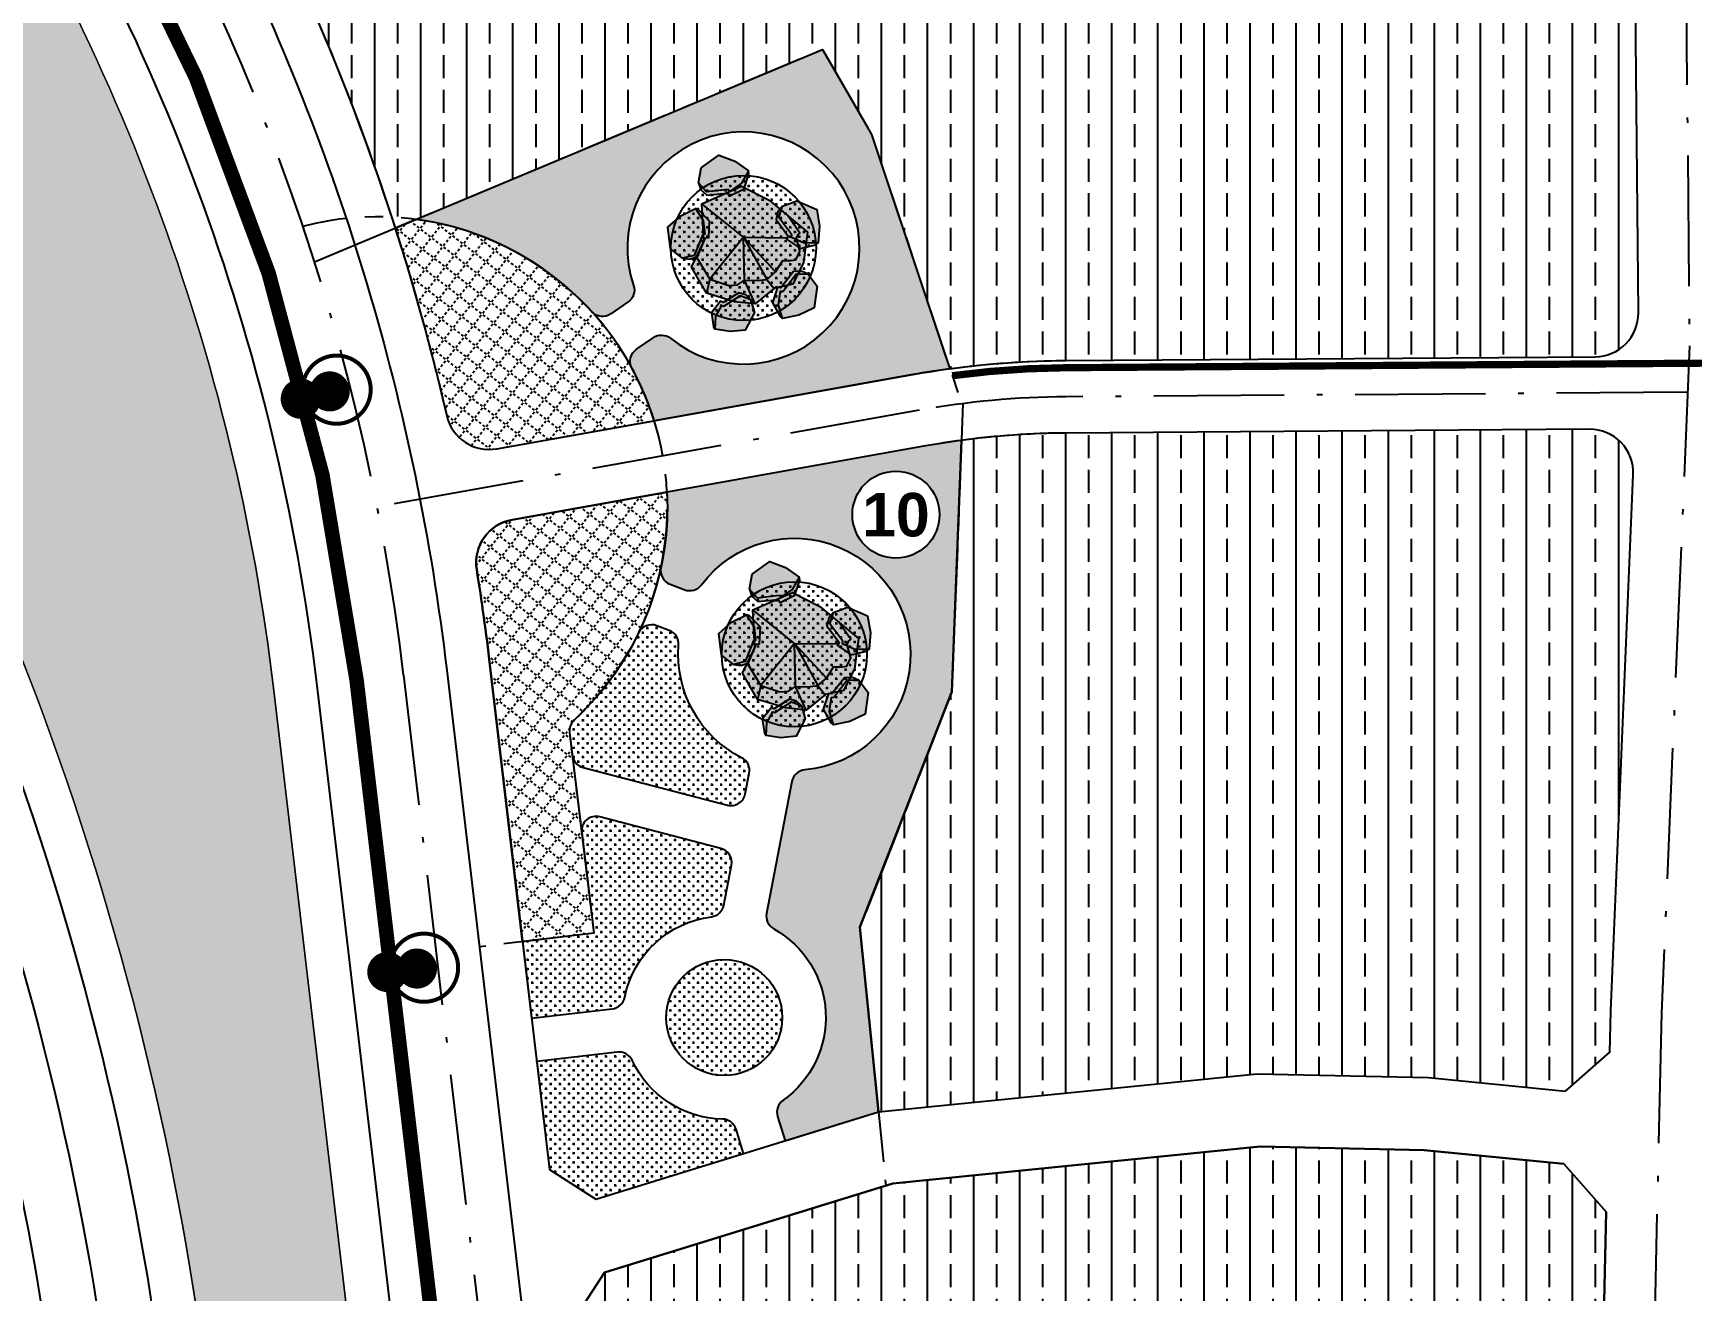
# Model space of a CAD drawing. Header units: metres. Extents: x 566107 to 571261, y 2062953 to 2068466.
# Drawn here: x 568152.2 to 568266.5, y 2066003.2 to 2066089.9 of the extents above; entities that cross this region are included whole.
import ezdxf
from ezdxf.enums import TextEntityAlignment as Align

# ---------------------------------------------------------------- set-up
doc = ezdxf.new("R2010")
doc.units = ezdxf.units.M
for name, pattern in [('ACAD_ISO10W100', [18.5, 12, -3, 0.5, -3]), ('CENTER', [2, 1.25, -0.25, 0.25, -0.25]), ('DOT', [0.25, 0, -0.25]), ('HIDDEN', [0.375, 0.25, -0.125])]:
    doc.linetypes.add(name, pattern=pattern)
for name, color, linetype in [('bonen', 34, 'CONTINUOUS'), ('BoThamCo', 94, 'CONTINUOUS'), ('ChiaLo', 128, 'CENTER'), ('ddc', 32, 'CONTINUOUS'), ('Dien CS', 2, 'CONTINUOUS'), ('Dien SH', 6, 'CONTINUOUS'), ('ghi_chu', 7, 'CONTINUOUS'), ('hacth sdd', 8, 'CONTINUOUS'), ('hatchViaHe+LogDg', 129, 'CONTINUOUS'), ('LogDg', 7, 'CONTINUOUS'), ('RANHGIOI', 2, 'HIDDEN'), ('TimDg', 222, 'CONTINUOUS'), ('ViaHeS', 32, 'CONTINUOUS')]:
    doc.layers.add(name, color=color, linetype=linetype)
doc.layers.add('datKeSog', color=251, linetype='CONTINUOUS', lineweight=13)
doc.layers.add('datMatNc', color=150, linetype='CONTINUOUS', lineweight=13)
doc.styles.add('ARIALB', font='VHARIALB.TTF', dxfattribs={"width": 0.75})
doc.styles.get("Standard").update_dxf_attribs({"font": 'VHARIALN.TTF'})
doc.linetypes.add('DD0', pattern='A,12.7,-5.08,["0,4kV",Standard,S=2.54,R=0,X=-2.54,Y=-1.27],-9.35', length=27.13)
doc.linetypes.add('DIENCS_LINE', pattern='A,12.7,-5.08,["CS",Standard,S=2.54,R=0,X=-2.54,Y=-1.27],-6.35', length=24.13)
pattern_1 = [(90, (0, 0), (-3.175, 1.944126793646423e-16), []), (90, (-1.5875, 9.720633968232115e-17), (-3.175, 1.944126793646423e-16), [1.5875, -0.79375])]
pattern_2 = [(0, (568178.6128785947, 2066009.527846203), (0.3175, 0.3175), [0.15875, -0.4762500000000001]), (90, (568178.6922535946, 2066009.448471203), (-0.3175, 0.3175), [0.15875, -0.4762500000000001])]

# ---------------------------------------------------------------- blocks, each defined once
blk = doc.blocks.new('da')
at = {"layer": 'bonen'}
for color, points in [(158, [(2.514406838869036, 2.355572578382123), (1.990497188358859, 2.916713162210215), (1.334049801291258, 3.342096243869889), (0.4152706791137462, 2.935692937929559), (0.1587668528736685, 2.288191167522598), (0.4318094397385721, 1.809429126676548), (1.429745654058934, 1.712827189710367), (1.496068580723659, 1.620938587818671), (2.079647962418676, 1.866695330363143)]), (129, [(2.508042084700719, 2.213539206307757), (2.521844246373803, 2.356121004443992), (2.087085368060798, 1.867243759218979), (1.50350598962541, 1.62148701388054), (1.43718306133087, 1.713375614840913), (0.4392468465448474, 1.809977553669739), (0.1662042594471131, 2.288739594515789), (0.2087316284378176, 1.951605652343858), (0.4226763848637347, 1.650366799790788), (1.359654271924228, 1.544515988674391), (1.413831328456581, 1.402843758348752), (2.151325641149015, 1.581500793692101)]), (158, [(-2.098217546757951, 2.225849497948218), (-2.84748681011115, 2.058650071617592), (-3.546908757933124, 1.70838891889565), (-3.662277749557688, 0.7103865545954591), (-3.234128659874841, 0.1610768846016413), (-2.683027881015732, 0.1537777147036081), (-2.093933986318007, 0.9650588034432417), (-1.981106881336018, 0.9756555127691513), (-1.897158225350722, 1.603281113203991)]), (129, [(-1.979007392008498, 2.148370932672549), (-2.094920529336378, 2.232538703713942), (-1.893861209791794, 1.609970318038393), (-1.977809863448783, 0.9823447185348755), (-2.090636968430772, 0.9717480092089659), (-2.67973086405982, 0.1604669204693323), (-3.230831642918929, 0.1677660903673655), (-2.91865824098204, 0.03354374307804164), (-2.550541511554911, 0.0652813984792715), (-1.984372608647391, 0.8193269724737888), (-1.834787136693194, 0.7942199780385977), (-1.614982536346361, 1.52051340032034)]), (158, [(-1.066693242457404, -1.188912768963348), (-1.159910495211079, -1.308565258163583), (-0.7657948367341306, -2.165189331512523), (-0.785895534264968, -2.211494245657897), (0.3795862243932783, -2.438292338627946), (1.18089752196829, -1.993500866110992), (1.433163719433651, -1.682148185673724), (1.492519499915943, -1.29666434239931), (1.893175148819863, -0.881528935510291), (2.160284421355755, -0.5108686248991602), (2.175119236526371, 0.008054010454940964), (2.011894969917193, 0.601107807714868), (2.264152907482639, 0.8828089236062054), (2.397707543750585, 1.075550844777751), (2.234475017241494, 1.461034688052165), (2.05808634968492, 1.560166973036702), (1.406393921184645, 1.40229533135556), (1.352216864885122, 1.543967562612522), (0.4152389775917983, 1.649818374660242), (0.2012942195360665, 1.951057228144634), (0.1817656472342148, 2.105869176949635), (-0.4654532000931772, 2.018154272694518), (-1.647353937290425, 1.563970689595756), (-1.618279553767934, 1.513824194554615), (-1.838084154580429, 0.7875307722728736), (-1.987669626068964, 0.8126377667080645), (-2.053308211307631, 0.7252177682100992), (-2.422647229446738, -0.3683299423415181), (-2.066193229019494, -0.6640826097653458), (-1.601097347731411, -0.6501842188868637)]), (129, [(3.828678881232918, -1.230527292120826), (3.969664830197871, -1.20516923174597), (3.381253781211853, -0.9191820278052205), (2.98652911507088, -0.4240520383451098), (3.057003110130609, -0.3353071130100602), (2.879520951253653, 0.65145968168639), (3.266361535010219, 1.044040513109792), (2.953372100782872, 0.9117322162505275), (2.721393130203069, 0.6241509885307437), (2.873451185827435, -0.3064457570422405), (2.751765017812431, -0.3969921582598204), (3.12361663714546, -1.058462166342508)]), (158, [(3.96712118708092, -1.19815883424468), (4.365265067150176, -0.5417736369404906), (4.596811234434426, 0.2053945575621015), (3.956604321901978, 0.9796385959502345), (3.263817891893268, 1.051050909679759), (2.876977308136702, 0.6584700791876799), (3.054459467013658, -0.3282967145774478), (2.983985471022606, -0.4170416389811749), (3.37871013716358, -0.9121716321665758)]), (158, [(-2.455689354152128, -0.7338084505159372), (-2.664893388333439, -1.472451631094884), (-2.689353591580584, -2.254292814176154), (-1.866264458098158, -2.830350971895825), (-1.17944095335406, -2.714911683577668), (-0.9109619132286753, -2.23357567668296), (-1.344526792461693, -1.329567868377637), (-1.300197552707687, -1.225274223949384), (-1.812404784890532, -0.852977268512916)]), (129, [(-2.330844481293752, -0.6657809057492727), (-2.460006102272018, -0.7277272102642769), (-1.816721533010423, -0.8468960301239008), (-1.304514301293239, -1.219192982766401), (-1.348843540581584, -1.323486628125977), (-0.9152786615813966, -2.227494437362623), (-1.183757701473951, -2.70883044425733), (-0.9172376122369315, -2.498034539747607), (-0.7701115848540212, -2.159108091260862), (-1.16422724333097, -1.302484017911922), (-1.071009990577295, -1.182831528711688), (-1.605414095851302, -0.6441029786352033)]), (129, [(2.117758736661926, -3.801745265837383), (2.244902092446864, -3.82309527427293), (1.833301795362786, -3.402050914357972), (1.649326457125426, -2.862670062224936), (1.735991480709345, -2.808898389454555), (1.885421123071865, -1.919016505706679), (2.332410886134312, -1.703958182710778), (2.027058627638326, -1.720957417156171), (1.743163031009317, -1.894111183587086), (1.589259702661366, -2.728683318126571), (1.458661847231269, -2.768422487306964), (1.572724357196421, -3.441772963966798)]), (158, [(2.244877003780857, -3.816383481140804), (2.781588467252732, -3.381271465796601), (3.204743576185137, -2.818636910173666), (2.897599570169405, -1.968218939493966), (2.332385796536983, -1.697246390509974), (1.885396033008874, -1.912304713505875), (1.735966391810507, -2.802186596322429), (1.649301368459419, -2.855958268161487), (1.833276705299795, -3.395339122157168)])]:
    blk.add_hatch(color=color, dxfattribs=at).paths.add_polyline_path(points)
h = blk.add_hatch(color=129, dxfattribs=at)
h.paths.add_polyline_path([(1.828896347848058, -2.35199186683036), (1.913077169978351, -1.850679088499021), (2.409732461623207, -1.611725397523116), (2.597115082848177, -1.701559631269049), (2.628630109778896, -1.673914889920127), (2.694478186960623, -0.5264394098181242), (3.017588877533854, 0.03575513127856311), (2.936245153141499, 0.1804537986185437), (3.057931322320655, 0.271000198904801), (3.027797197406471, 0.4554213330861216), (2.727769887955219, 1.251397333924103), (2.186356535130471, 1.888124687482048), (1.672701445822895, 1.763692410547662), (1.997051879945502, 1.594468977187205), (2.234475017474324, 1.461034688983489), (2.397707543284923, 1.075550844777752), (2.264152906551317, 0.8828089208122378), (2.011894969917194, 0.6011078077148682), (2.175119236526371, 0.008054010454941363), (2.160284421588585, -0.5108686230365151), (1.893175146957219, -0.8815289364416117), (1.492519500148774, -1.29666434239931), (1.43316371920082, -1.682148186605048), (1.180897522201121, -1.993500866110992), (0.379586225557432, -2.438292338627946), (-0.7858955343763228, -2.211494245681536), (-0.594799425038218, -2.685182062092792), (0.7531741174825584, -2.993879919055473)])
h.paths.add_polyline_path([(3.017588877533854, 0.03575513127856311), (3.119285548986227, 0.2127016548778897), (3.027797197173641, 0.4554213358800894), (3.057931322320655, 0.2710001998361236), (2.936245153141499, 0.1804537986185437)])
h.paths.add_polyline_path([(1.913077170211182, -1.850679087567698), (1.828896347382397, -2.351991868693005), (1.91247693211335, -2.302118975784254), (2.597115083779499, -1.701559631269049), (2.40973246278736, -1.611725396591794)], flags=17)
h.paths.add_polyline_path([(2.001443005814508, 2.105591622997451), (1.636138803274662, 1.951754844632376), (1.605510533969209, 1.994189474616576), (1.599926594826684, 1.936505174149204), (1.672701443727419, 1.76369240961634), (2.186356535828963, 1.888124687482048)])
h.paths.add_polyline_path([(1.492287087668956, 1.874783821288872), (1.546464143735648, 1.733111589100588), (1.672701444193081, 1.763692410547662), (1.599926594826684, 1.936505174149204), (1.60551053420204, 1.994189475547898), (1.569815876842767, 2.043643447455395), (0.5718796620567446, 2.140245385352898), (0.5620889081110363, 2.15741282131188), (0.4413772618354415, 2.141053268570829), (0.5553092001428013, 1.980634631473947)])
h.paths.add_polyline_path([(1.605510533969209, 1.994189475547898), (1.609921946372197, 2.039761111025143), (0.6738747041163151, 2.172562690336633), (0.5620889078782056, 2.15741282131188), (0.5718796629880671, 2.140245383490253), (1.569815877075598, 2.043643446524072)])
h.paths.add_polyline_path([(1.609921946605027, 2.039761111956466), (1.605510533969209, 1.994189474616576), (1.63613880257617, 1.951754844632376), (2.001443006280169, 2.105591621134806), (1.813202609722794, 2.32697110797875), (0.6738747043491458, 2.172562689405311)])
at = {"layer": 'bonen', "color": 32}
for points in [[(1.429745654058934, 1.712827189710367), (0.4318094397385721, 1.809429126676548), (0.1587668528736685, 2.288191167522598), (0.4152706791137462, 2.935692937929559), (1.334049801291258, 3.342096243869889), (1.990497188358859, 2.916713162210215), (2.514406838869036, 2.355572578382123), (2.079647962418676, 1.866695330363143), (1.496068580723659, 1.620938587818671), (1.429745654058934, 1.712827189710367)], [(0.1587668528736685, 2.288191167522598), (0.2012942195360665, 1.951057228144634), (0.4152389775917982, 1.649818374660242), (1.352216864885122, 1.543967562612522), (1.406393921184645, 1.40229533135556), (2.143888233644248, 1.580952367630232), (2.50060467649746, 2.212990780245889), (2.514406838869036, 2.355572578382123)], [(-2.093933986318007, 0.9650588034432417), (-2.683027881015732, 0.1537777147036081), (-3.234128659874841, 0.1610768846016413), (-3.662277749557688, 0.7103865545954591), (-3.546908757933124, 1.70838891889565), (-2.84748681011115, 2.058650071617592), (-2.098217546757951, 2.225849497948218), (-1.897158225350722, 1.603281113203991), (-1.981106881336018, 0.9756555127691513), (-2.093933986318007, 0.9650588034432417)], [(-3.234128659874841, 0.1610768846016413), (-2.921955260266259, 0.02685453638099489), (-2.553838529442146, 0.05859219271354732), (-1.987669626068964, 0.8126377667080646), (-1.838084154580429, 0.7875307722728735), (-1.618279553767934, 1.513824194554616), (-1.982304410361394, 2.141681725975502), (-2.098217546757951, 2.225849497948218)], [(-0.7858955341434921, -2.211494245681536), (0.3795862243932788, -2.438292338627946), (1.180897521968291, -1.993500866110992), (1.433163719433651, -1.682148185673725), (1.492519499915943, -1.29666434239931), (1.893175148819864, -0.8815289355102891), (2.160284421355755, -0.5108686248991603), (2.175119236526371, 0.008054010454941363), (2.011894969917194, 0.6011078077148682), (2.264152907482639, 0.8828089236062056), (2.397707543750585, 1.075550844777752), (2.234475017241493, 1.461034688052166), (1.997051894846663, 1.594468978118528), (1.67270144396025, 1.763692410547662), (1.599926594593853, 1.936505173217881), (1.609921946372197, 2.039761111025143), (0.673874704814807, 2.172562690336633)], [(2.175119236526371, 0.008054010454941363), (0, 0), (1.379305393034883, 1.473131446984041)], [(3.263817891893268, 1.051050909679759), (2.950828458597243, 0.9187426156144625), (2.718849487086118, 0.6311613869633561), (2.870907542710484, -0.2994353595409507), (2.749221373764158, -0.3899817607585305), (3.121072993097187, -1.051451767909896), (3.826135239047289, -1.223516893688213), (3.96712118708092, -1.19815883424468)], [(3.054459467013658, -0.3282967145774478), (2.876977308136702, 0.6584700791876799), (3.263817891893268, 1.051050909679759), (3.956604321901978, 0.9796385959502345), (4.596811234434426, 0.2053945575621015), (4.365265067150176, -0.5417736369404906), (3.96712118708092, -1.19815883424468), (3.37871013716358, -0.9121716321665758), (2.983985471022606, -0.4170416389811749), (3.054459467013658, -0.3282967145774478)], [(0, 0), (-2.422647229446738, -0.3683299423415178)], [(2.628630109546066, -1.673914890851449), (1.492519499915943, -1.29666434239931), (0, 0), (2.160284421355755, -0.5108686248991603), (2.693615429001966, -0.541473916197674)], [(0, 0), (0.3795862243932788, -2.438292338627946)], [(-1.344526792461693, -1.329567868377637), (-0.9109619132286753, -2.23357567668296), (-1.17944095335406, -2.714911683577668), (-1.866264458098158, -2.830350971895825), (-2.689353591580584, -2.254292814176154), (-2.664893388333439, -1.472451631094884), (-2.455689354152128, -0.7338084505159372), (-1.812404784890532, -0.852977268512916), (-1.300197552707687, -1.225274223949384), (-1.344526792461693, -1.329567868377637)], [(-1.17944095335406, -2.714911683577668), (-0.9129208636513795, -2.50411578093059), (-0.7657948367341305, -2.165189331512522), (-1.159910495211079, -1.308565258163583), (-1.066693242457404, -1.188912768963348), (-1.601097347731411, -0.6501842188868636), (-2.326527732941031, -0.6718621469322557), (-2.455689354152128, -0.7338084505159372)], [(2.332385796536983, -1.697246390509974), (2.027033538506657, -1.7142456221614), (1.743137941877649, -1.887399390454959), (1.589234613529698, -2.721971525925767), (1.458636758565262, -2.761710693243515), (1.572699268530414, -3.435061170834672), (2.117733647763089, -3.795033472705256), (2.244877003780857, -3.816383481140804)], [(1.735966391810507, -2.802186596322429), (1.885396033008874, -1.912304713505875), (2.332385796536983, -1.697246390509974), (2.897599570169405, -1.968218939493966), (3.204743576185137, -2.818636910173666), (2.781588467252732, -3.381271465796601), (2.244877003780857, -3.816383481140804), (1.833276705299795, -3.395339122157168), (1.649301368459419, -2.855958268161487), (1.735966391810507, -2.802186596322429)], [(0.3795862243932788, -2.438292338627946), (0.7531741174825584, -2.993879919055473)]]:
    blk.add_lwpolyline(points, dxfattribs=at)
blk.add_lwpolyline([(0.7531741174825584, -2.993879919055473), (-0.59479942573671, -2.68518206116147), (-1.080081946500286, -1.482266840640079), (-2.422647229446738, -0.3683299423415178), (-1.788320472747728, 1.5097997392308), (-0.4654532000931795, 2.018154272694517), (1.813202609489963, 2.32697110797875), (2.727769887955219, 1.251397334855426), (3.119285548287735, 0.2127016539465671), (2.694478186727792, -0.5264394098181242), (2.628630109546066, -1.673914890851449), (1.912476933277503, -2.302118975784254)], close=True, dxfattribs=at)
blk = doc.blocks.new('dsl')
at = {"color": 158, "linetype": 'DOT'}
blk.add_wipeout([(0, 1.5), (0.33644860936327353, 1.4617805352900177), (0.7271365341730276, 1.3119727361482205), (1.0179708990035576, 1.1016965319868746), (1.2342348857782783, 0.8524460373446345), (1.3543988210148825, 0.6446734317579512), (1.4417184349149323, 0.4140627419110956), (1.5, 0), (1.4408082852605588, -0.41721874987695173), (1.3263853264506624, -0.7005012247245759), (1.1508682344574481, -0.9620303045958281), (0.9135099182603594, -1.1897477167658508), (0.6119164755800454, -1.3695102143101394), (0.38024214177858096, -1.4510051391553134), (0, -1.5), (-0.4646015835460416, -1.4262346820905236), (-0.7918897030176879, -1.2739351231138016), (-1.1446356684900818, -0.9694375619291122), (-1.3156433532713265, -0.7204738487488953), (-1.4267119241412873, -0.46313398238271475), (-1.493310356047019, -0.14150682114990332), (-1.5, 0), (-1.4614062352338948, 0.3380707260221243), (-1.3372086829040484, 0.6796123441309305), (-1.1726255954709188, 0.9353871992789777), (-0.9171726725762708, 1.1869264040143435), (-0.6270318645983934, 1.362655877601469), (-0.2542087298352414, 1.478302378207502)], dxfattribs=at).dxf.layer = 'ghi_chu'
at = {"layer": 'ghi_chu', "color": 32}
blk.add_circle((0, 0), 1.5, dxfattribs=at)
at = {"layer": 'ghi_chu', "style": 'ARIALB'}
blk.add_attdef('01', text='', height=1.5, dxfattribs=at).set_placement((0, -0.75), align=Align.CENTER)
blk = doc.blocks.new('cs12')
at = {"layer": 'Dien CS', "color": 7, "linetype": 'Continuous', "ltscale": 20}
for points, const_width in [([(1.738124508876354, 0.9654597032349557, 1), (-1.738124508876354, 4.129747934639454, 1)], 0.2765145599999999), ([(0.5112130908528343, 1.592490859562531, 1), (-0.5112130909692496, 2.523163869744167, 1)], 1.3825728), ([(0.5112130906200036, 0.4653365048579872, -1), (-0.5112130905035883, -0.4653365048579872, -1)], 1.3825728)]:
    blk.add_lwpolyline(points, format="xyb", close=True, dxfattribs=dict(at, const_width=const_width))

msp = doc.modelspace()

# ---------------------------------------------------------------- hatches: boundary and pattern name
at = {"layer": 'hacth sdd'}
h = msp.add_hatch(dxfattribs=at)
h.set_pattern_fill('DASH', color=152, scale=0.5, style=0)
h.set_pattern_definition([(0, (0, 0), (1.5875, 1.5875), [1.5875, -1.5875])])
edge = h.paths.add_edge_path()
edge.add_line((568183.6201683327, 2065918.921055044), (568168.8181398355, 2066044.597950605))
edge.add_arc((568024.8134988274, 2066027.63730887), 144.9999999997729, 6.717261423255472, 34.05897894871769)
edge.add_line((568144.9404182411, 2066108.843978744), (568098.1901080231, 2066178.000499469))
edge.add_line((568098.1901080231, 2066178.000499469), (568085.0913842997, 2066201.596774492))
edge.add_arc((568202.2502013814, 2066266.633776105), 133.9999999954225, 200.0084056628792, 209.035455693567, ccw=False)
edge.add_line((568076.3381152166, 2066220.784604287), (568071.4225555877, 2066234.283831054))
edge.add_arc((568197.3346417545, 2066280.133002879), 133.9999999997454, 170.7022042001583, 200.0084056654896, ccw=False)
edge.add_line((568065.0951427778, 2066301.782827597), (568070.2285092395, 2066333.137991798))
edge.add_line((568070.2285092395, 2066333.137991798), (568075.3908017699, 2066383.853710804))
edge.add_arc((567886.8530623493, 2066414.423643979), 191.0000000004416, 350.7900851439517, 357.9800821339687)
edge.add_line((568077.7343815274, 2066407.691483183), (568080.4256581354, 2066483.99899346))
edge.add_line((568080.4256581354, 2066483.99899346), (568080.6457711871, 2066490.814411395))
edge.add_line((568080.6457711871, 2066490.814411395), (568076.7772794547, 2066494.780576226))
edge.add_line((568076.7772794547, 2066494.780576226), (568057.0791909866, 2066494.635737341))
edge.add_line((568057.0791909866, 2066494.635737341), (568051.8839304355, 2066489.606287584))
edge.add_line((568051.8839304355, 2066489.606287584), (568042.8667809778, 2066263.069308326))
edge.add_arc((568132.2959639548, 2066259.509640887), 89.50000000112202, 177.7205840143957, 210.7173070783)
edge.add_line((568055.352991614, 2066213.79280583), (568139.856352352, 2066071.57080512))
edge.add_arc((567955.4122950307, 2065970.128014746), 210.4999999999731, 1.2450517960169236, 28.810450033350207, ccw=False)
edge.add_line((568165.8625975254, 2065974.701873059), (568167.5880580689, 2065895.310761973))
edge.add_line((568167.5880580689, 2065895.310761973), (568172.3432413975, 2065891.903232982))
edge.add_line((568172.3432413975, 2065891.903232982), (568183.4382738377, 2065895.402493342))
edge.add_line((568183.4382738377, 2065895.402493342), (568186.5903919834, 2065900.513268813))
edge.add_line((568186.5903919834, 2065900.513268813), (568183.6201683327, 2065918.921055044))
h = msp.add_hatch(dxfattribs=at)
h.set_pattern_fill('BRASS', color=57, scale=0.5, angle=90, style=0)
h.set_pattern_definition(pattern_1)
edge = h.paths.add_edge_path()
edge.add_line((568262.030086508, 2066155.445825955), (568259.3534965551, 2066157.034154285))
edge.add_line((568259.3534965551, 2066157.034154285), (568218.7928941756, 2066135.406500024))
edge.add_arc((568289.3692722264, 2066003.047235667), 149.9999999998364, 118.0673540407016, 119.7134399399122)
edge.add_line((568215.0199106156, 2066133.324526198), (568169.3345421439, 2066107.251847167))
edge.add_line((568169.3345421439, 2066107.251847167), (568167.3337320767, 2066100.355828619))
edge.add_arc((568024.813498824, 2066027.63730887), 160.000000002912, 17.76956014684498, 27.032172874128094, ccw=False)
edge.add_line((568177.180165521, 2066076.467615858), (568206.6272504803, 2066088.784890027))
edge.add_line((568206.6272504803, 2066088.784890027), (568210.014785401, 2066082.924790706))
edge.add_line((568210.014785401, 2066082.924790706), (568215.4095281927, 2066066.774895955))
edge.add_arc((568223.8352489785, 2066004.845442306), 62.50000000027535, 90.40789401688181, 97.74772187541271, ccw=False)
edge.add_line((568223.3903093872, 2066067.343858516), (568259.8829253936, 2066067.603657254))
edge.add_arc((568259.8615682933, 2066070.603581232), 2.999999999919929, 270.4078940161652, 360.5615967420192)
edge.add_line((568262.861424184, 2066070.632985898), (568262.030086508, 2066155.445825955))
h = msp.add_hatch(dxfattribs=at)
h.set_pattern_fill('CROSS', color=64, scale=0.05, style=0)
h.set_pattern_definition(pattern_2)
edge = h.paths.add_edge_path()
edge.add_line((568193.807646551, 2066068.115286323), (568194.9537485286, 2066068.915037135))
edge.add_arc((568195.5259998024, 2066068.094958797), 1.000000000045895, 51.034983814155, 124.907363592058, ccw=False)
edge.add_arc((568201.1856116597, 2066075.092729416), 7.999999999942473, 231.0349838090643, 558.7797433847063)
edge.add_arc((568192.6647434335, 2066072.195350484), 0.9999999999646962, -55.09263641888202, 18.779743390516217, ccw=False)
edge.add_line((568193.236994707, 2066071.375272147), (568192.0537563697, 2066070.549607555))
edge.add_arc((568191.481505096, 2066071.369685893), 1.000000000045895, 222.2636877923204, 304.90736359205795, ccw=False)
edge.add_arc((568175.9402980176, 2066057.246269785), 20.00000000002209, 42.26368779249964, 82.32064925584125)
edge.add_line((568178.6128785947, 2066077.066898258), (568206.6272504805, 2066088.784890027))
edge.add_line((568206.6272504805, 2066088.784890027), (568210.0147854013, 2066082.924790704))
edge.add_line((568210.0147854013, 2066082.924790704), (568215.4095281928, 2066066.774895955))
edge.add_arc((568223.8352489765, 2066004.845442305), 62.50000000022356, 97.74772187348049, 100.1181727182072)
edge.add_line((568212.855312986, 2066066.373411601), (568195.0356252297, 2066063.193410162))
edge.add_arc((568175.9402980175, 2066057.246269785), 20.00000000009392, 17.29892849924303, 28.58884197236327)
edge.add_arc((568194.3798978248, 2066067.295207985), 1.000000000119691, 124.90736360516189, 208.5888419870581, ccw=False)
h = msp.add_hatch(dxfattribs=at)
h.set_pattern_fill('CROSS', color=64, scale=0.05, style=0)
h.set_pattern_definition(pattern_2)
edge = h.paths.add_edge_path()
edge.add_arc((568201.1856116599, 2066075.092729415), 5, 0, 360)
h = msp.add_hatch(dxfattribs=at)
h.set_pattern_fill('CROSS', color=64, scale=0.05, style=0)
h.set_pattern_definition(pattern_2)
edge = h.paths.add_edge_path()
edge.add_arc((568175.9402980176, 2066057.246269785), 20.00000000004586, -12.060650996491518, 2.937416935833312, ccw=False)
edge.add_arc((568196.4767643003, 2066052.85838275), 1.000000000263217, 167.9393489889881, 249.3357584458669)
edge.add_line((568196.1238733382, 2066051.922718297), (568197.1339774112, 2066051.541752025))
edge.add_arc((568197.4868683729, 2066052.477416479), 1.000000000015001, 249.3357584598822, 323.2081382473772)
edge.add_arc((568204.694216402, 2066047.087227763), 8.000000000051797, -84.80399337140727, 143.2081382437077, ccw=False)
edge.add_arc((568205.5092849261, 2066038.124211346), 1.000000000003225, 95.19600662776229, 169.0683864246032)
edge.add_line((568204.5274306983, 2066038.313848566), (568202.7728679437, 2066029.229530356))
edge.add_arc((568203.7547221716, 2066029.039893135), 1.000000000053646, 169.0683864377014, 240.8584295525804)
edge.add_arc((568199.858968491, 2066022.052540042), 6.999999999946151, -54.60842072977448, 60.85842955341269, ccw=False)
edge.add_arc((568204.4922594284, 2066015.530836653), 0.999999999905894, 125.3915792624575, 197.1816224053291)
edge.add_line((568203.5368862671, 2066015.235435023), (568204.0550353852, 2066013.559663087))
edge.add_line((568204.0550353852, 2066013.559663087), (568210.4856803452, 2066015.54802018))
edge.add_line((568210.4856803452, 2066015.54802018), (568209.2107621394, 2066028.283121813))
edge.add_line((568209.2107621394, 2066028.283121813), (568215.5547655254, 2066044.49478784))
edge.add_line((568215.5547655254, 2066044.49478784), (568216.2085459816, 2066061.8374014))
edge.add_arc((568223.8352490215, 2066004.845442022), 57.50000028710983, 97.62207706379643, 100.1181727127498)
edge.add_line((568213.7337078652, 2066061.451174058), (568195.9140201091, 2066058.271172618))
h = msp.add_hatch(dxfattribs=at)
h.set_pattern_fill('BRASS', color=57, scale=0.5, angle=90, style=0)
h.set_pattern_definition(pattern_1)
edge = h.paths.add_edge_path()
edge.add_arc((568259.511110709, 2066059.600807495), 3.000000000048419, 357.594205340349, 450.4078940161335)
edge.add_line((568259.4897536087, 2066062.600731473), (568223.4259045526, 2066062.343985219))
edge.add_arc((568223.8352489781, 2066004.845442305), 57.50000000049984, 90.40789401849023, 97.62207705836029)
edge.add_line((568216.2085459816, 2066061.8374014), (568215.5547655254, 2066044.49478784))
edge.add_line((568215.5547655254, 2066044.49478784), (568209.2107621394, 2066028.283121813))
edge.add_line((568209.2107621394, 2066028.283121813), (568210.4856803452, 2066015.548020181))
edge.add_line((568210.4856803452, 2066015.548020181), (568236.5932788098, 2066018.161666585))
edge.add_line((568236.5932788098, 2066018.161666585), (568248.3892917213, 2066017.914638589))
edge.add_line((568248.3892917213, 2066017.914638589), (568257.8382187863, 2066016.973909172))
edge.add_line((568257.8382187863, 2066016.973909172), (568260.8911446903, 2066019.67593672))
edge.add_line((568260.8911446903, 2066019.67593672), (568260.9547157929, 2066022.492904882))
edge.add_line((568260.9547157929, 2066022.492904882), (568262.5084664787, 2066059.474877393))
h = msp.add_hatch(dxfattribs=at)
h.set_pattern_fill('CROSS', color=64, scale=0.05, style=0)
h.set_pattern_definition(pattern_2)
edge = h.paths.add_edge_path()
edge.add_arc((568204.694216402, 2066047.087227763), 5, 0, 360)
h = msp.add_hatch(dxfattribs=at)
h.set_pattern_fill('CROSS', color=64, scale=0.05, style=0)
h.set_pattern_definition(pattern_2)
edge = h.paths.add_edge_path()
edge.add_line((568196.075304526, 2066048.734758666), (568195.2092145556, 2066049.061409231))
edge.add_arc((568194.8563235936, 2066048.125744778), 1.000000000097165, 69.33575844740022, 154.2585583047277)
edge.add_arc((568175.9402980176, 2066057.246269786), 20.00000000023209, 312.74281569669967, 334.25855831021556, ccw=False)
edge.add_arc((568190.1931799552, 2066041.823709801), 0.9999999999710119, 132.7428157067487, 186.9189858216413)
edge.add_line((568189.2004624769, 2066041.703244003), (568189.3901687406, 2066040.139939493))
edge.add_arc((568190.382886219, 2066040.26040529), 0.9999999999811525, 186.9189857951552, 255.3613562039337)
edge.add_line((568190.1301642356, 2066039.292866351), (568200.0750386117, 2066036.695256814))
edge.add_arc((568200.327760595, 2066037.662795753), 1.00000000021471, 255.3613562106765, 349.0683864102402)
edge.add_line((568201.3096148227, 2066037.473158532), (568201.5818680153, 2066038.882760229))
edge.add_arc((568200.6000137876, 2066039.07239745), 1.00000000002765, 349.0683864102402, 422.940766203378)
edge.add_arc((568204.6942164019, 2066047.087227763), 7.999999999900505, 175.4633786646672, 242.9407662033459, ccw=False)
edge.add_arc((568195.7224135643, 2066047.799094213), 1.000000000015787, 355.4633786564216, 429.3357584489335)
h = msp.add_hatch(dxfattribs=at)
h.set_pattern_fill('CROSS', color=64, scale=0.05, style=0)
h.set_pattern_definition(pattern_2)
edge = h.paths.add_edge_path()
edge.add_arc((568192.0193675805, 2066023.64648407), 0.9999999998276032, 276.7172614203786, 348.5073045755944)
edge.add_arc((568199.858968491, 2066022.052540042), 7.000000000009013, 97.27834328120463, 168.5073045606541, ccw=False)
edge.add_arc((568198.8454510331, 2066029.988079239), 0.9999999999029842, 277.2783432828742, 349.0683863958772)
edge.add_line((568199.8273052607, 2066029.798442018), (568200.3594406621, 2066032.553594152))
edge.add_arc((568199.3775864344, 2066032.743231373), 0.9999999999834966, 349.0683864233384, 435.3613562073051)
edge.add_line((568199.6303084177, 2066033.710770312), (568191.2832400316, 2066035.891031584))
edge.add_arc((568191.0305180482, 2066034.923492645), 0.9999999997641644, 75.36135620393374, 186.9189858216413)
edge.add_line((568190.0378005699, 2066034.803026847), (568190.8782709615, 2066027.876997489))
edge.add_line((568190.8782709615, 2066027.876997489), (568185.9614602857, 2066027.280344836))
edge.add_line((568185.9614602857, 2066027.280344836), (568186.5834490148, 2066021.999338078))
edge.add_line((568186.5834490148, 2066021.999338078), (568192.1363375235, 2066022.653348615))
h = msp.add_hatch(dxfattribs=at)
h.set_pattern_fill('CROSS', color=64, scale=0.05, style=0)
h.set_pattern_definition(pattern_2)
edge = h.paths.add_edge_path()
edge.add_arc((568199.858968491, 2066022.052540042), 4, 0, 360)
h = msp.add_hatch(dxfattribs=at)
h.set_pattern_fill('CROSS', color=64, scale=0.05, style=0)
h.set_pattern_definition(pattern_2)
edge = h.paths.add_edge_path()
edge.add_arc((568199.7153936223, 2066014.053828504), 1.000000000194223, 17.18162238864355, 88.97166553597911)
edge.add_arc((568199.8589684911, 2066022.052540041), 6.99999999976311, 204.9272182859678, 268.97166553948216, ccw=False)
edge.add_arc((568192.6042172957, 2066018.680806794), 1.000000000011703, 24.92721829195562, 96.71726142544244)
edge.add_line((568192.4872473526, 2066019.673942249), (568186.9343588437, 2066019.019931712))
edge.add_line((568186.9343588437, 2066019.019931712), (568187.8101094246, 2066011.584355277))
edge.add_line((568187.8101094246, 2066011.584355277), (568191.0155350774, 2066009.527846203))
edge.add_line((568191.0155350774, 2066009.527846203), (568201.1889159014, 2066012.673458198))
edge.add_line((568201.1889159014, 2066012.673458198), (568200.6707667834, 2066014.349230133))
h = msp.add_hatch(dxfattribs=at)
h.set_pattern_fill('BRASS', color=57, scale=0.5, angle=90, style=0)
h.set_pattern_definition(pattern_1)
edge = h.paths.add_edge_path()
edge.add_line((568260.6426362417, 2066008.664009013), (568257.7250791119, 2066011.960454211))
edge.add_line((568257.7250791119, 2066011.960454211), (568248.0888148128, 2066012.919834811))
edge.add_line((568248.0888148128, 2066012.919834811), (568236.7906860721, 2066013.156436289))
edge.add_line((568236.7906860721, 2066013.156436289), (568211.4831673813, 2066010.622886321))
edge.add_line((568211.4831673813, 2066010.622886321), (568191.6173027004, 2066004.480355799))
edge.add_line((568191.6173027004, 2066004.480355799), (568189.1020930463, 2066000.614744544))
edge.add_line((568189.1020930463, 2066000.614744544), (568193.4401845863, 2065963.78209843))
edge.add_arc((568196.419590952, 2065964.133008259), 2.999999999958892, 186.7172614215464, 270.9329631329355)
edge.add_line((568196.4684386287, 2065961.133405968), (568200.8927775343, 2065961.205455079))
edge.add_arc((568199.3052280404, 2066058.692529539), 97.50000000074965, 270.9329631331969, 279.724905113206)
edge.add_line((568215.7747160266, 2065962.593591118), (568257.3364172181, 2065969.716457921))
edge.add_arc((568256.8296637418, 2065972.673348334), 2.999999999886531, 279.72490511053, 358.7072137354958)
edge.add_line((568259.8289001151, 2065972.605663947), (568260.6426362417, 2066008.664009013))
at = {"layer": 'hatchViaHe+LogDg'}
h = msp.add_hatch(dxfattribs=at)
h.set_pattern_fill('PHANTSQR', color=256, angle=322.0000000000001, style=0, pattern_type=2)
h.set_pattern_definition([(322.0000000000001, (568177.2432063813, 2066061.207731612), (0.6156614753256582, 0.788010753606722), [0.18, -0.15, 0.18, -0.15, 0.18, -0.16]), (52.00000000000006, (568178.0174291927, 2066060.704363914), (-0.788010753606722, 0.6156614753256582), [0.18, -0.15, 0.18, -0.15, 0.18, -0.16])])
edge = h.paths.add_edge_path()
edge.add_line((568178.612878595, 2066077.066898258), (568177.180165521, 2066076.467615858))
edge.add_arc((568024.8134988238, 2066027.63730887), 160.000000002914, 12.966043897353416, 17.76956014658151, ccw=False)
edge.add_arc((568183.6574925141, 2066064.210327183), 2.999999999862809, 192.9660926169402, 192.9685577341215, ccw=False)
edge.add_arc((568183.6574925435, 2066064.210327056), 2.999999999875525, 192.9660901208782, 280.1181727185232)
edge.add_line((568184.184529471, 2066061.25698453), (568195.0356252298, 2066063.193410162))
edge.add_arc((568175.9402980176, 2066057.246269785), 20.00000000009392, 17.29892849924303, 82.3206492548497)
h = msp.add_hatch(dxfattribs=at)
h.set_pattern_fill('PHANTSQR', color=256, angle=322.0000000000001, style=0, pattern_type=2)
h.set_pattern_definition([(322.0000000000001, (568182.8635095166, 2066027.231091918), (0.6156614753256582, 0.788010753606722), [0.18, -0.15, 0.18, -0.15, 0.18, -0.16]), (52.00000000000006, (568183.6377323279, 2066026.727724221), (-0.788010753606722, 0.6156614753256582), [0.18, -0.15, 0.18, -0.15, 0.18, -0.16])])
edge = h.paths.add_edge_path()
edge.add_arc((568185.7627243404, 2066053.412234786), 2.999999999857371, 100.11817271774203, 189.0982773597248, ccw=False)
edge.add_line((568185.2356874129, 2066056.365577312), (568195.9140201092, 2066058.271172618))
edge.add_arc((568175.9402980177, 2066057.246269785), 20.00000000015019, -47.25718430284758, 2.937416935150111, ccw=False)
edge.add_arc((568190.1931799552, 2066041.823709801), 0.9999999998919998, 132.7428157018501, 186.9189858083983)
edge.add_line((568189.2004624769, 2066041.703244004), (568190.8782709616, 2066027.876997489))
edge.add_line((568190.8782709616, 2066027.876997489), (568185.9614602859, 2066027.280344836))
edge.add_line((568185.9614602859, 2066027.280344836), (568183.715171664, 2066046.352499749))
edge.add_arc((568024.8134988251, 2066027.63730887), 160.0000000020837, 6.717261422905164, 9.09827735959149)

# ---------------------------------------------------------------- linework, layer by layer
at = {"layer": 'bonen'}
msp.add_lwpolyline([(568178.612878595, 2066077.066898258), (568177.180165521, 2066076.467615858, -0.02096236317813922), (568180.7340124202, 2066063.53707824, -1.075610281553028e-05), (568180.7339834567, 2066063.537204021, 0.3997289573510078), (568184.184529471, 2066061.25698453), (568195.0356252298, 2066063.193410162, 0.2915762488505783)], format="xyb", close=True, dxfattribs=at)
msp.add_lwpolyline([(568182.8004686562, 2066052.937849646, -0.4090094656355313), (568185.2356874129, 2066056.365577312), (568195.9140201092, 2066058.271172618, -0.2225856710742005), (568189.5144712916, 2066042.558117419, 0.2408919018249334), (568189.2004624769, 2066041.703244004), (568190.8782709616, 2066027.876997489), (568185.9614602859, 2066027.280344836), (568183.715171664, 2066046.352499749, 0.01038951570702798), (568182.8004686583, 2066052.937849646)], format="xyb", dxfattribs=at)
at = {"layer": 'BoThamCo'}
for points in [[(568193.807646551, 2066068.115286323), (568194.9537485286, 2066068.915037135, -0.3339762451086174), (568196.1548455643, 2066068.872488866, 7.05832329370393), (568193.6115065697, 2066072.517281477, -0.3339762452523315), (568193.236994707, 2066071.375272147), (568192.0537563697, 2066070.549607555, -0.3770892271531052), (568190.741447616, 2066070.697142269, 0.1765832606629826), (568178.6128785947, 2066077.066898258), (568206.6272504805, 2066088.784890027), (568210.0147854013, 2066082.924790704), (568215.4095281928, 2066066.774895955, 0.01034341184294849), (568212.855312986, 2066066.373411601), (568195.0356252297, 2066063.193410162, 0.04930142696043568), (568193.5018216436, 2066066.816687118, -0.3822702803732108), (568193.8076465509, 2066068.115286323)], [(568195.914020109, 2066058.271172618, -0.06553499636850726), (568195.4988373342, 2066053.067329752, 0.3708858061912861), (568196.1238733382, 2066051.922718297), (568197.1339774112, 2066051.541752025, 0.3339762451674093), (568198.2876848206, 2066051.878506621, -1.540043429149949), (568205.4187217568, 2066039.120102059, 0.3339762452018433), (568204.5274306983, 2066038.313848566), (568202.7728679437, 2066029.229530356, 0.3239071713350047), (568203.2677529615, 2066028.166473999, -0.5512718810032693), (568203.9130980613, 2066016.346049577, 0.3239071714281476), (568203.5368862671, 2066015.235435023), (568204.0550353852, 2066013.559663087), (568210.4856803452, 2066015.54802018), (568209.2107621394, 2066028.283121813), (568215.5547655254, 2066044.49478784), (568216.2085459816, 2066061.8374014, 0.01089170254034468), (568213.7337078652, 2066061.451174058), (568195.9140201091, 2066058.271172618)], [(568196.075304526, 2066048.734758666), (568195.2092145556, 2066049.061409231, 0.3884909928986376), (568193.955560471, 2066048.560055493, -0.09415691677918883), (568189.5144712914, 2066042.558117419, 0.2408919018897799), (568189.2004624769, 2066041.703244003), (568189.3901687406, 2066040.139939493, 0.3078425540202598), (568190.1301642356, 2066039.292866351), (568200.0750386117, 2066036.695256814, 0.4332932148453004), (568201.3096148227, 2066037.473158532), (568201.5818680153, 2066038.882760229, 0.333976245183883), (568201.0549251892, 2066039.962934151, -0.3032389422331582), (568196.7192805463, 2066047.719997941, 0.3339762451466187), (568196.0753045261, 2066048.734758666)], [(568192.1363375235, 2066022.653348614, 0.3239071714603494), (568192.9993176943, 2066023.447241066, -0.3212042748896789), (568198.9721407153, 2066028.99613684, 0.323907171319862), (568199.8273052607, 2066029.798442018), (568200.3594406621, 2066032.553594152, 0.3953878936189552), (568199.6303084177, 2066033.710770312), (568191.2832400316, 2066035.891031584, 0.5292360643016077), (568190.0378005699, 2066034.803026847), (568190.8782709615, 2066027.876997489), (568185.9614602857, 2066027.280344836), (568186.5834490148, 2066021.999338078), (568192.1363375235, 2066022.653348615)], [(568200.6707667838, 2066014.349230133, 0.323907171539828), (568199.733340481, 2066015.053667446, -0.2869552812834901), (568193.511061195, 2066019.10227345, 0.3239071714186168), (568192.4872473526, 2066019.673942249), (568186.9343588437, 2066019.019931712), (568187.8101094246, 2066011.584355277), (568191.0155350774, 2066009.527846203), (568201.1889159014, 2066012.673458198), (568200.6707667834, 2066014.349230133)]]:
    msp.add_lwpolyline(points, format="xyb", dxfattribs=at)
for centre, radius in [((568201.1856116599, 2066075.092729415), 5), ((568204.694216402, 2066047.087227763), 5), ((568199.858968491, 2066022.052540042), 4)]:
    msp.add_circle(centre, radius, dxfattribs=at)
at = {"layer": 'ChiaLo', "ltscale": 5}
for points in [[(568171.6235362928, 2066074.143361157), (568206.6272504805, 2066088.784890027), (568210.0147854009, 2066082.924790705), (568216.216292044, 2066064.359738868)], [(568216.3040539215, 2066064.370908293), (568215.5547655254, 2066044.49478784), (568209.2107621394, 2066028.283121813), (568210.9938836652, 2066010.471599669)]]:
    msp.add_lwpolyline(points, dxfattribs=at)
msp.add_lwpolyline([(568170.8286227613, 2066076.582008097, -0.7817450160463845), (568189.5144712914, 2066042.558117419, 0.2408919018249334), (568189.2004624768, 2066041.703244004), (568190.8782709615, 2066027.876997489), (568182.9832893927, 2066026.918945205)], format="xyb", dxfattribs=at)
at = {"layer": 'datKeSog'}
msp.add_lwpolyline([(568051.8839304355, 2066489.606287584), (568048.7612246759, 2066486.583245415), (568039.8691547329, 2066263.188626788, 0.1449785006139977), (568052.773897567, 2066212.260397956), (568137.2516644283, 2066070.081472601, -0.1207992988462257), (568162.8633058033, 2065974.636687426), (568164.5398766699, 2065897.495066083), (568167.588058069, 2065895.310761973), (568165.8625975254, 2065974.701873059, 0.1208601099268), (568139.856352352, 2066071.57080512), (568055.352991614, 2066213.79280583, -0.144978500596995), (568042.8667809778, 2066263.069308326)], format="xyb", close=True, dxfattribs=at)
msp.add_lwpolyline([(568075.3908017699, 2066383.853710804), (568070.2285092397, 2066333.137991799), (568065.0951427778, 2066301.782827597, 0.1285739781791055), (568071.4225555877, 2066234.283831054), (568076.3381152166, 2066220.784604287, 0.03940831778231667), (568085.0913842997, 2066201.596774492), (568098.1901080256, 2066178.000499464), (568144.9404182411, 2066108.843978744, -0.1198699787168014), (568168.8181398355, 2066044.597950605), (568183.6201683327, 2065918.921055045), (568186.5903919834, 2065900.513268813), (568188.9990425579, 2065904.418602214), (568186.5920746665, 2065919.335644037), (568171.7975462012, 2066044.948860433, 0.1198699787173041), (568147.4258027807, 2066110.524116741), (568100.7491945344, 2066179.571612053), (568087.7143428948, 2066203.05282676, -0.03940831778467432), (568079.1570425212, 2066221.811078277), (568074.2414828873, 2066235.310305058, -0.1285739781622454), (568068.0557285757, 2066301.298130028), (568073.2038435334, 2066332.743379659), (568078.3664043959, 2066383.461734827, 0.031267349860004)], format="xyb", dxfattribs=at)
at = {"layer": 'datMatNc'}
msp.add_lwpolyline([(568183.6201683327, 2065918.921055044), (568168.8181398355, 2066044.597950605, 0.1198699787168014), (568144.9404182411, 2066108.843978744), (568098.1901080231, 2066178.000499469), (568085.0913842997, 2066201.596774492, -0.03940831778231667), (568076.3381152166, 2066220.784604287), (568071.4225555877, 2066234.283831054, -0.1285739781791055), (568065.0951427778, 2066301.782827597), (568070.2285092395, 2066333.137991798), (568075.3908017699, 2066383.853710804, 0.03138257663283053), (568077.7343815274, 2066407.691483183), (568080.4256581354, 2066483.99899346), (568080.6457711871, 2066490.814411395), (568076.7772794547, 2066494.780576226), (568057.0791909866, 2066494.635737341), (568051.8839304355, 2066489.606287584), (568042.8667809778, 2066263.069308326, 0.144978500596995), (568055.352991614, 2066213.79280583), (568139.856352352, 2066071.57080512, -0.1208601099268), (568165.8625975254, 2065974.701873059), (568167.5880580689, 2065895.310761973), (568172.3432413975, 2065891.903232982), (568183.4382738377, 2065895.402493342), (568186.5903919834, 2065900.513268813)], format="xyb", close=True, dxfattribs=at)
at = {"layer": 'ddc'}
for points in [[(568262.030086508, 2066155.445825955), (568259.3534965551, 2066157.034154285), (568218.7928941756, 2066135.406500024, 0.007182528186599662), (568215.0199106156, 2066133.324526198), (568169.3345421439, 2066107.251847167), (568167.3337320767, 2066100.355828619, -0.04043779225212195), (568177.180165521, 2066076.467615858), (568206.6272504803, 2066088.784890027), (568210.014785401, 2066082.924790706), (568215.4095281927, 2066066.774895955, -0.03203699451326884), (568223.3903093872, 2066067.343858516), (568259.8829253936, 2066067.603657254, 0.4149995016273212), (568262.861424184, 2066070.632985898)], [(568262.5084664787, 2066059.474877393, 0.4286712493428065), (568259.4897536087, 2066062.600731473), (568223.4259045526, 2066062.343985219, 0.03148821246826688), (568216.2085459816, 2066061.8374014), (568215.5547655254, 2066044.49478784), (568209.2107621394, 2066028.283121813), (568210.4856803452, 2066015.548020181), (568236.5932788098, 2066018.161666585), (568248.3892917213, 2066017.914638589), (568257.8382187863, 2066016.973909172), (568260.8911446903, 2066019.67593672), (568260.9547157929, 2066022.492904882)], [(568260.6426362417, 2066008.664009013), (568257.7250791119, 2066011.960454211), (568248.0888148128, 2066012.919834811), (568236.7906860721, 2066013.156436289), (568211.4831673813, 2066010.622886321), (568191.6173027004, 2066004.480355799), (568189.1020930463, 2066000.614744544), (568193.4401845863, 2065963.78209843, 0.38494428571893), (568196.4684386287, 2065961.133405968), (568200.8927775343, 2065961.205455079, 0.03838091339664401), (568215.7747160266, 2065962.593591118), (568257.3364172181, 2065969.716457921, 0.3589495450218655), (568259.8289001151, 2065972.605663947)]]:
    msp.add_lwpolyline(points, format="xyb", close=True, dxfattribs=at)
at = {"layer": 'Dien CS', "color": 11, "linetype": 'DIENCS_LINE', "ltscale": 0.5, "const_width": 0.5}
msp.add_lwpolyline([(568073.3777042624, 2066318.331773652), (568070.5228834043, 2066300.894215387, 0.1285739781634881), (568076.5905889692, 2066236.165700053), (568081.506148601, 2066222.666473278, 0.03940831779775156), (568089.900141718, 2066204.266203654), (568102.8817666186, 2066180.880872544), (568149.4969565603, 2066111.924231738, -0.1198699787174769), (568174.2803848361, 2066045.241285289), (568189.0686632742, 2065919.681134861), (568191.2611546475, 2065906.093298637)], format="xyb", dxfattribs=at)
at = {"layer": 'Dien SH', "color": 6, "linetype": 'DD0', "ltscale": 0.45, "const_width": 0.5}
msp.add_lwpolyline([(568269.3375416001, 2066067.170954018), (568223.3938689019, 2066066.843871186, 0.03165473426786279), (568215.5707836328, 2066066.292155908, 0.03165473426786279)], format="xyb", dxfattribs=at)
at = {"layer": 'LogDg'}
msp.add_lwpolyline([(568045.1886048778, 2066491.114154764), (568036.1221219266, 2066263.337774865, 0.1449785006141449), (568049.5500300106, 2066210.344888107), (568133.9955428393, 2066068.220247375, -0.120721405446996), (568159.114191151, 2065974.555205381), (568160.7765047521, 2065898.069582813, 0.4999972063578449), (568176.383088877, 2065886.886020754), (568184.0826050596, 2065889.314369829, 0.3722012688619736), (568192.3199572252, 2065902.670232601), (568189.5639809995, 2065919.750233027), (568174.7769525669, 2066045.299770262, 0.1198699787172776), (568149.9111873201, 2066112.204254739), (568103.3082810395, 2066181.142724644), (568090.3373014863, 2066204.508879035, -0.0394083177976418), (568081.975969821, 2066222.837552279), (568077.0604101894, 2066236.336779054, -0.1285739781631975), (568071.0163143737, 2066300.81343246), (568076.1791778273, 2066332.348767518), (568081.3420762165, 2066383.07043864, 0.0311547668504222)], format="xyb", dxfattribs=at)
at = {"layer": 'RANHGIOI', "color": 1, "ltscale": 9, "const_width": 0.5}
msp.add_lwpolyline([(568606.7378069196, 2066433.790071242), (568320.2638660165, 2066354.564405334, -0.02056742908652707), (568279.2557222839, 2066345.01962319), (568234.0374281703, 2066336.43794789, -0.02121833569223638), (568191.0584181908, 2066330.156570429), (568073.8426399846, 2066318.076938635), (568071.016314374, 2066300.81343246, 0.1285739781783505), (568077.0604101924, 2066236.336779047), (568081.9759698213, 2066222.837552279, 0.03940831777614574), (568090.337301481, 2066204.508879045), (568103.3082810395, 2066181.142724642), (568149.9111873205, 2066112.204254739, -0.1198699787172983), (568174.7769525672, 2066045.299770262), (568189.5639809994, 2065919.750233025), (568193.0057644724, 2065898.419982555), (568198.2094833301, 2065900.061182543), (568647.0008657249, 2066050.67336649, 0.05068378633206799)], format="xyb", dxfattribs=at)
at = {"layer": 'TimDg', "linetype": 'ACAD_ISO10W100', "ltscale": 0.75, "elevation": 3.0256135e-09}
msp.add_lwpolyline([(568198.5799684294, 2065725.103991018), (568170.7033791732, 2065808.308389804, -0.0775633036579484), (568157.666223316, 2065868.59439549), (568155.3650764982, 2065974.473723357, 0.1206413327394175), (568130.7391229575, 2066066.359524186), (568046.3261624569, 2066208.429378254, -0.1449785005982187), (568032.3750891204, 2066263.486922942), (568043.3960499765, 2066540.365463395), (568056.7464521006, 2066694.889877784, 0.1449760631665937), (568045.3645630765, 2066750.534412745), (567960.3018219627, 2066910.122403926, 0.0564276878624258), (567947.5523202029, 2066928.660871572), (567882.5470984769, 2067003.501891029)], format="xyb", dxfattribs=at)
at = {"layer": 'TimDg', "linetype": 'ACAD_ISO10W100', "ltscale": 0.75}
for points in [[(568052.2881293193, 2066834.889954684), (568102.991174502, 2066722.451236624, -0.06611464468073987), (568107.5329600935, 2066707.319698749), (568108.105884915, 2066703.759581256, -0.06356687069896239), (568108.9312555632, 2066678.448616315), (568106.5453847583, 2066653.240347697, -0.02089603911767783), (568105.4113838099, 2066644.962897411), (568098.3201332069, 2066605.531851224), (568092.235403882, 2066551.304828184, 0.01986659136190723), (568091.0923205512, 2066535.459001668), (568089.4205367794, 2066483.695123935), (568086.7287892373, 2066407.374260947, -0.03104472803130873), (568084.3178156565, 2066382.679806758), (568079.1545121215, 2066331.954155377), (568073.9769001718, 2066300.328734892, 0.128573978163073), (568079.8793374918, 2066237.36325305), (568084.7948971234, 2066223.864026275, 0.03940831779775716), (568092.9602600777, 2066205.96493131), (568105.8673675462, 2066182.713837234), (568152.3965718598, 2066113.884392736, -0.1198699787172655), (568177.7563589327, 2066045.650680091), (568192.5358873331, 2065920.164822018), (568198.6528241944, 2065882.255465895)], [(568230.6848754883, 2066348.017194637), (568234.7677208876, 2066282.954258247), (568246.8142027262, 2066232.903580252, 0.02761313036653351), (568251.5705061454, 2066217.046277557), (568256.1054261698, 2066204.491135339, -0.02179119065707327), (568260.0053979624, 2066192.018118841), (568263.5508382751, 2066178.661809453, -0.06249743057515687), (568265.4393522196, 2066164.719666148), (568266.3840574056, 2066068.34110402), (568264.4530578966, 2066022.379952441), (568263.012993566, 2065958.567698241), (568264.0594343817, 2065934.653988326), (568267.3047305507, 2065904.262628805)], [(568266.2054568088, 2066065.148605354), (568223.4081069689, 2066064.843921867, 0.04239445467505867), (568213.2945104257, 2066063.912292829), (568175.9402980175, 2066057.246269785)]]:
    msp.add_lwpolyline(points, format="xyb", dxfattribs=at)
at = {"layer": 'ViaHeS'}
msp.add_lwpolyline([(568057.0791909859, 2066494.635737341), (568048.7612246757, 2066486.583245415), (568039.8691547328, 2066263.188626788, 0.1449785006445924), (568052.7738975724, 2066212.260397946), (568137.2516644282, 2066070.081472601, -0.1207992988297231), (568162.8633058028, 2065974.636687439), (568164.5398766696, 2065897.495066083), (568172.3432413976, 2065891.903232982), (568183.4382738374, 2065895.402493342), (568188.9990425578, 2065904.418602214), (568186.592074666, 2065919.335644036), (568171.797546201, 2066044.948860433, 0.1198699787173041), (568147.4258027805, 2066110.524116741), (568100.7491945327, 2066179.571612054), (568087.7143428948, 2066203.05282676, -0.03940831779749299), (568079.1570425188, 2066221.811078283), (568074.2414828872, 2066235.310305058, -0.1285739781631532), (568068.0557285757, 2066301.298130028), (568073.2038435333, 2066332.743379658), (568078.3664043958, 2066383.461734827, 0.031267349860004), (568080.7325174307, 2066407.585742438), (568083.4239510177, 2066483.897703654), (568083.5511336671, 2066487.835693256), (568076.7772794545, 2066494.780576225)], format="xyb", close=True, dxfattribs=at)
for points in [[(568180.7339834567, 2066063.537204021, 0.3997289573639649), (568184.1845294711, 2066061.25698453), (568212.855312986, 2066066.373411601, -0.04239445467533567), (568223.3903093851, 2066067.343858516), (568259.8829253936, 2066067.603657254, 0.414999501627321), (568262.861424184, 2066070.632985898), (568262.0300865081, 2066155.445825955), (568259.3534965551, 2066157.034154285), (568218.7928941756, 2066135.406500024, 0.007182528180869575), (568215.0199106187, 2066133.324526199), (568169.3345421439, 2066107.251847167), (568167.3337320767, 2066100.355828619, -0.0614520443216886), (568180.7339834595, 2066063.537204022)], [(568259.8289001151, 2065972.605663947, -0.3589495450218655), (568257.3364172181, 2065969.716457921), (568215.7747160266, 2065962.593591118, -0.03838091339664402), (568200.8927775343, 2065961.205455079), (568196.4684386287, 2065961.133405968, -0.3849442857189301), (568193.4401845863, 2065963.78209843), (568189.1020930463, 2066000.614744544), (568191.6173027009, 2066004.480355799), (568211.4831673815, 2066010.622886321), (568236.7906860731, 2066013.156436289), (568248.0888148102, 2066012.91983481), (568257.7250791119, 2066011.960454211), (568260.6426362416, 2066008.664009013), (568259.8289001151, 2065972.605663947)]]:
    msp.add_lwpolyline(points, format="xyb", dxfattribs=at)

# ---------------------------------------------------------------- block references
at = {"layer": 'bonen', "xscale": 1.500000000032318, "zscale": 1.5, "rotation": 312.4345768611594}
for p, yscale in [((568201.1856116599, 2066075.842729415), 1.500000000005073), ((568204.694216402, 2066047.837227763), 1.500000000005074)]:
    msp.add_blockref('da', p, dxfattribs=dict(at, yscale=yscale))
at = {"layer": 'Dien CS', "linetype": 'DIENCS_LINE', "ltscale": 0.5}
for p, rotation in [((568170.6773354548, 2066064.704695656), 284.2583729120185), ((568176.6421960355, 2066025.188283804), 276.7172614254425)]:
    msp.add_blockref('cs12', p, dxfattribs=dict(at, rotation=rotation))

# ---------------------------------------------------------------- next in the draw order: block references
at = {"layer": 'ghi_chu', "xscale": 2, "yscale": 2, "zscale": 2}
msp.add_blockref('dsl', (568211.6912690708, 2066056.714053081), dxfattribs=at).add_auto_attribs({'01': '10'})

# ---------------------------------------------------------------- next in the draw order: linework, layer by layer
at = {"layer": 'LogDg'}
msp.add_lwpolyline([(568307.5114799796, 2066173.603095214, 0.4178495740815646), (568298.5660109784, 2066177.984142028), (568289.5397449452, 2066174.829932238), (568218.0871303951, 2066136.730092668, 0.0071825281807716), (568214.2764170027, 2066134.627299105), (568168.3951062838, 2066108.442795665, 0.3983409687927469), (568165.206616152, 2066097.91371037, -0.0869340505151516), (568180.7357652984, 2066046.00158992), (568195.5077936664, 2065920.579411009), (568197.502560353, 2065908.216961894, 0.4630470927238416), (568213.1672127853, 2065898.752063298), (568373.2791947199, 2065952.484858136, 0.4142135623744509), (568378.3182438948, 2065962.614418018), (568307.5114799798, 2066173.603095214)], format="xyb", dxfattribs=at)
at = {"layer": 'ViaHeS'}
msp.add_lwpolyline([(568182.8004686582, 2066052.937849646, -0.01038951570702495), (568183.7151716639, 2066046.352499749), (568187.8101094246, 2066011.584355277), (568191.0155350774, 2066009.527846203), (568210.4856803451, 2066015.54802018), (568236.5932788111, 2066018.161666585), (568248.3892917243, 2066017.914638588), (568257.8382187863, 2066016.973909172), (568260.8911446903, 2066019.67593672), (568260.954715793, 2066022.492904882), (568262.5084664787, 2066059.474877393, 0.428671249331237), (568259.4897536088, 2066062.600731473), (568223.4259045526, 2066062.343985219, 0.04239445467550511), (568213.7337078652, 2066061.451174058), (568185.2356874128, 2066056.365577312, 0.4090094656355313), (568182.8004686561, 2066052.937849646)], format="xyb", dxfattribs=at)

doc.saveas('drawing.dxf')
